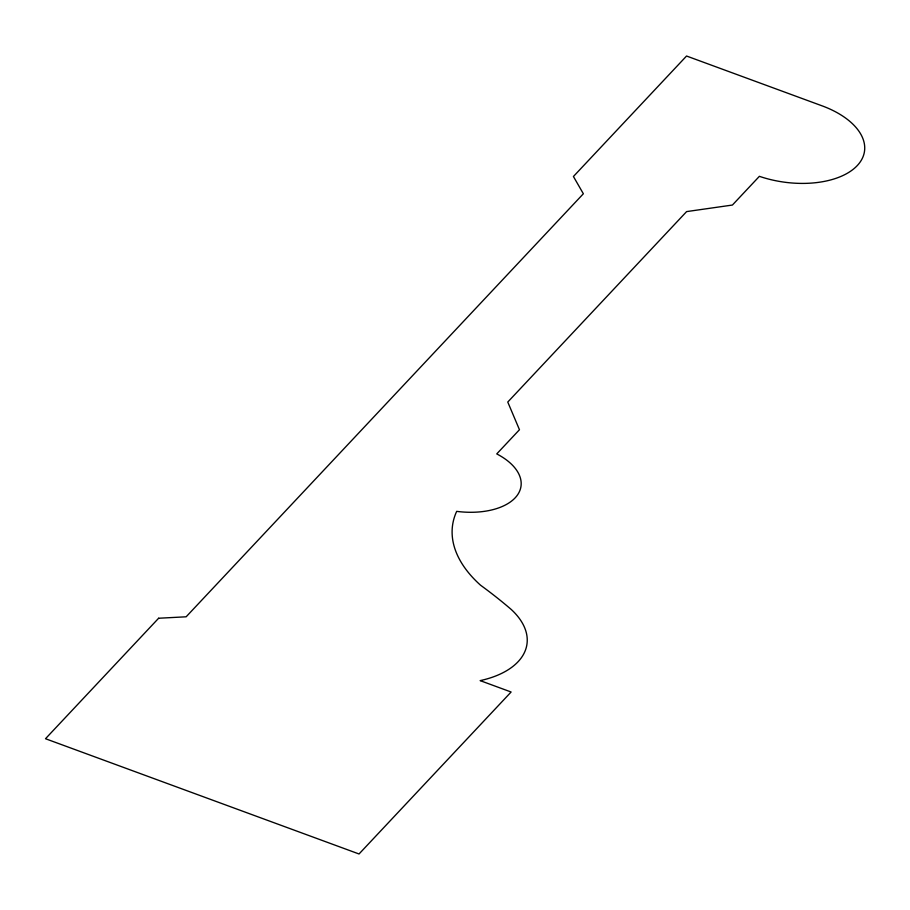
<?xml version="1.0" encoding="UTF-8"?>
<svg xmlns="http://www.w3.org/2000/svg" width="910" height="910" viewBox="0 0 910 910"><rect width="100%" height="100%" fill="white"/><g stroke="black" fill="none" stroke-linecap="round" stroke-linejoin="round"><path stroke-width="1.36" d="M158.624 618.243L45.5 738.727L359.029 853.978L511.113 692.01L480.161 680.623A93.15 51.415 8.1 0 0 511.192 609.427A535.819 295.739 8.1 0 0 480.537 585.198A158.033 87.224 8.1 0 1 456.683 511.363A61.402 33.898 8.1 0 0 517.483 494.983A61.402 33.898 8.1 0 0 496.746 453.908L519.462 429.725L507.769 402.049L686.606 211.598L732.413 205.046L759.384 176.324A75.86 41.871 8.1 0 0 857.63 165.188A75.86 41.871 8.1 0 0 823.197 106.254L686.549 56.022L573.425 176.494L583.356 193.762L186.14 616.798L158.624 618.243"/></g></svg>
